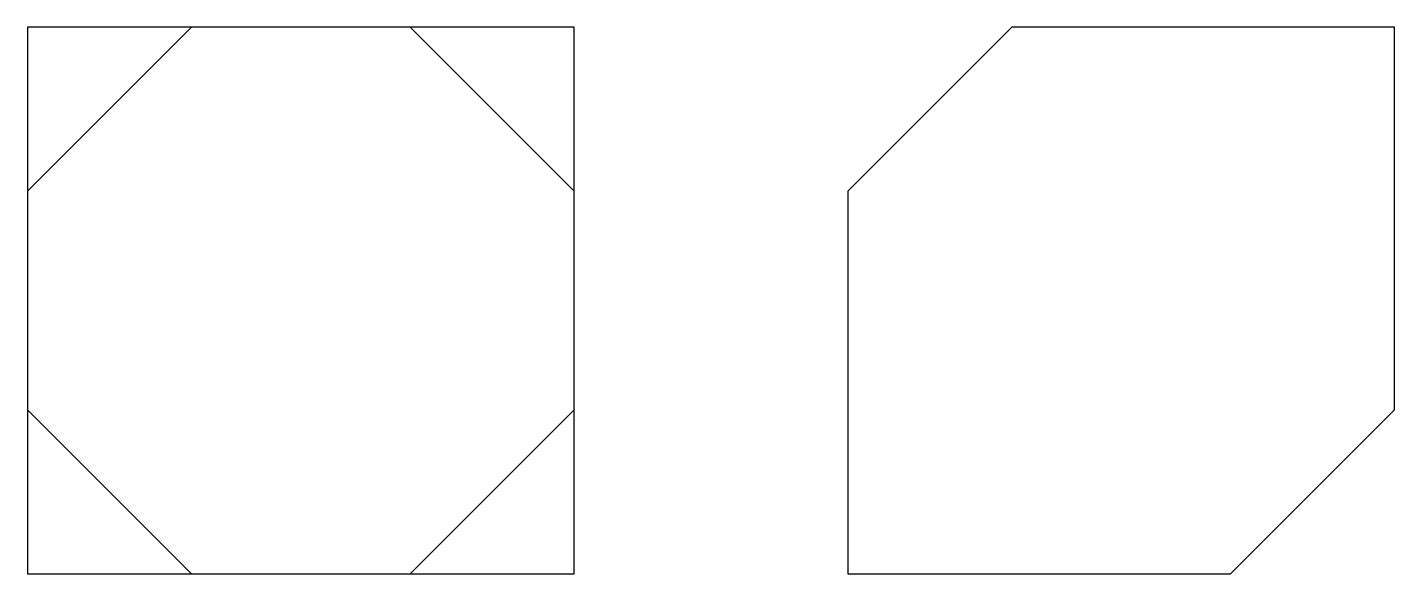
# Model space of a CAD drawing. Header units: millimetres. Extents: x 0 to 250, y 0 to 100.
import ezdxf

# ---------------------------------------------------------------- set-up
doc = ezdxf.new("R2010")
doc.units = ezdxf.units.MM

msp = doc.modelspace()

# ---------------------------------------------------------------- linework, layer by layer
for p, q in [((30, 100), (0, 70)), ((100, 70), (70, 100)), ((0, 30), (30, 0)), ((70, 0), (100, 30))]:
    msp.add_line(p, q)
for points in [[(0, 0), (100, 0), (100, 100), (0, 100)], [(150, 0), (220, 0), (250, 30), (250, 100), (180, 100), (150, 70)]]:
    msp.add_lwpolyline(points, close=True)

doc.saveas('drawing.dxf')
